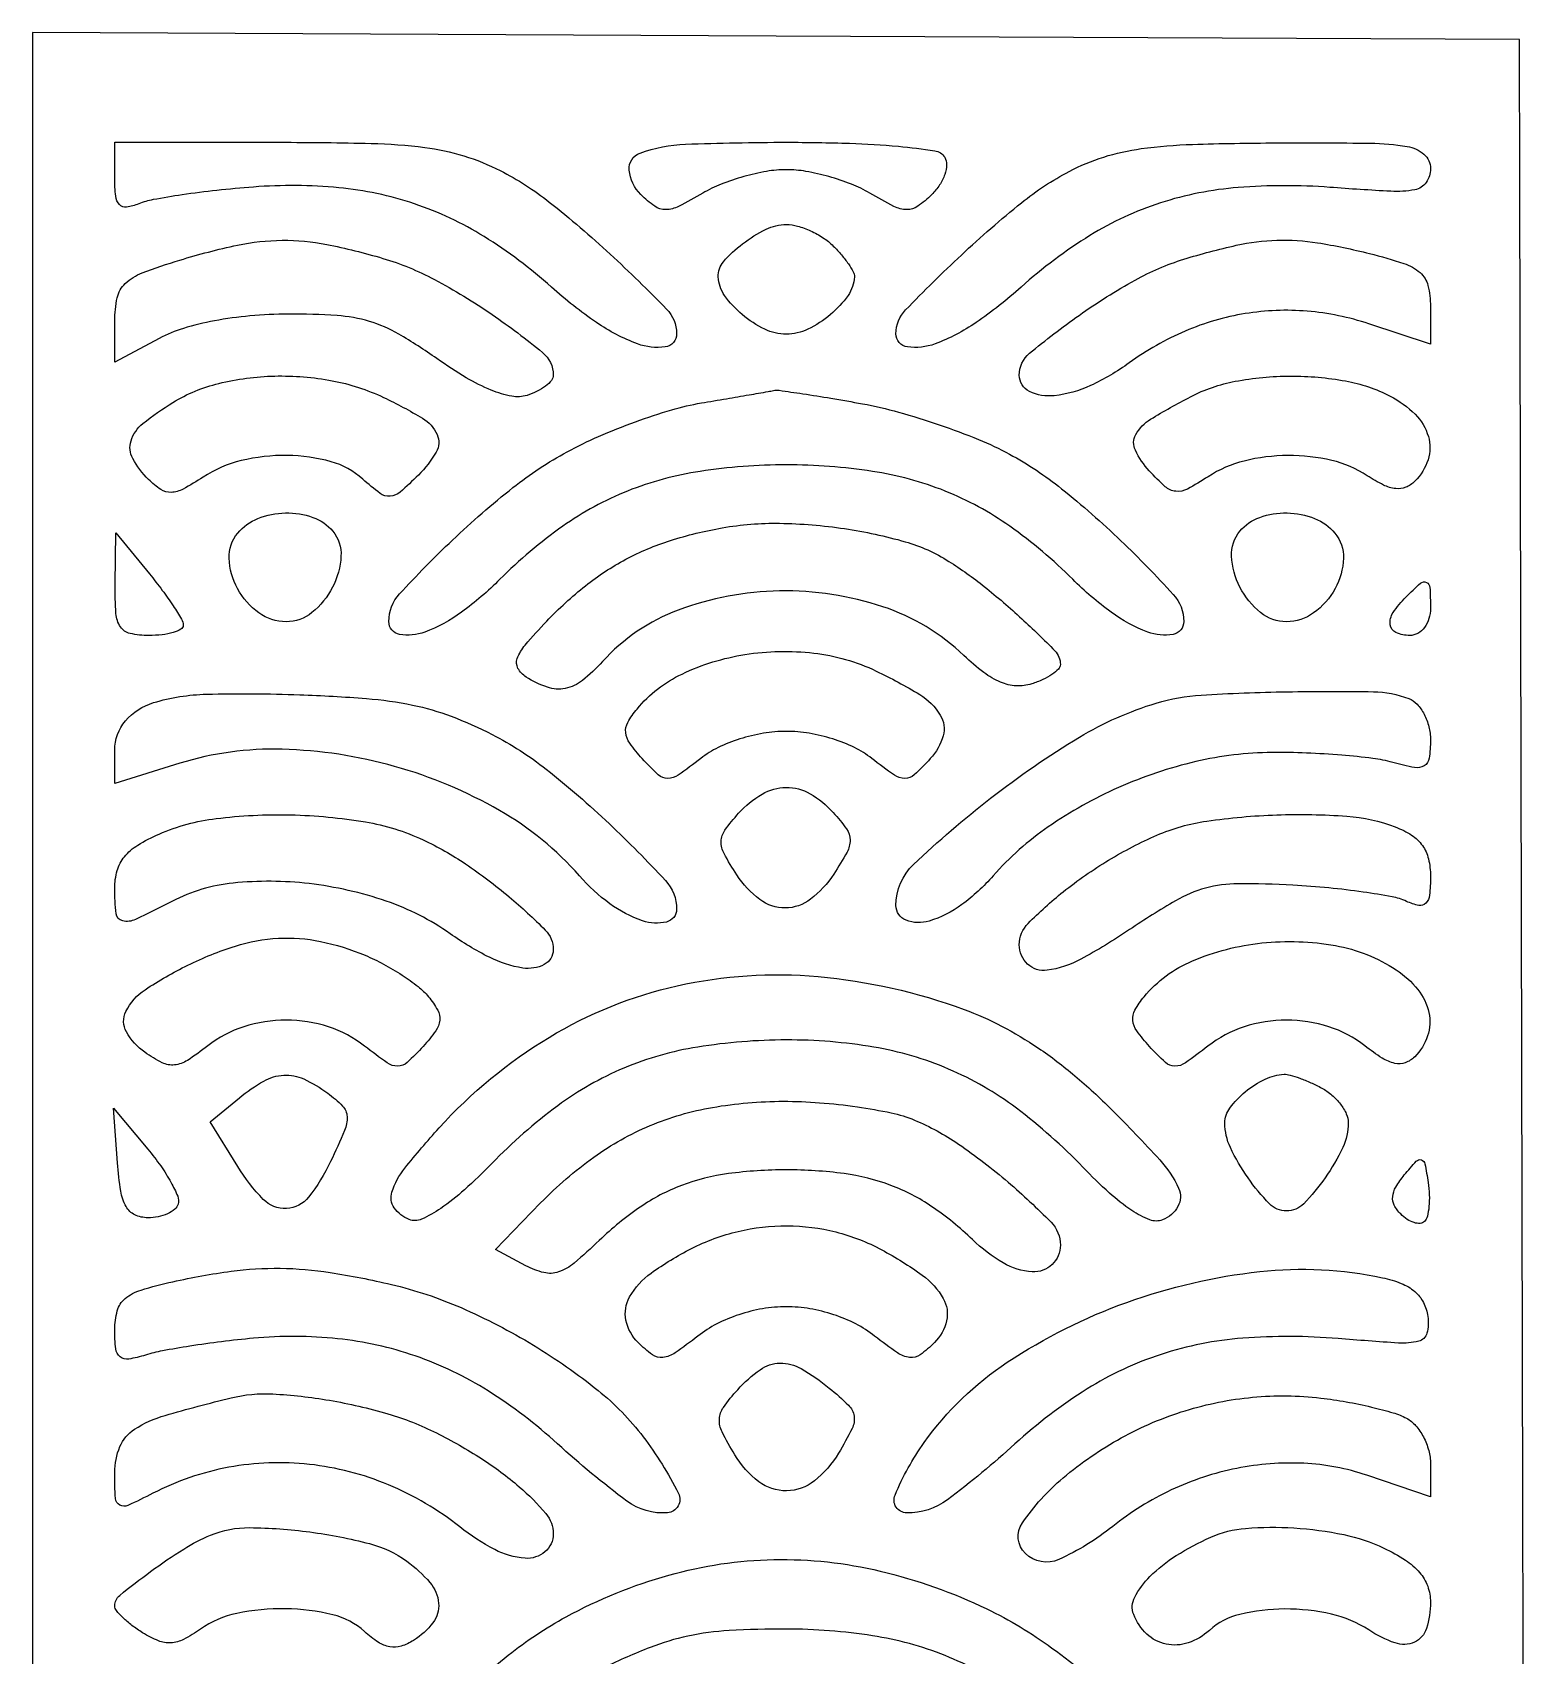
# Model space of a CAD drawing. Header units: millimetres. Extents: x 45 to 154, y 25 to 260.
# Drawn here: x 45 to 154, y 141.5 to 260 of the extents above; entities that cross this region are included whole.
import ezdxf

# ---------------------------------------------------------------- set-up
doc = ezdxf.new("R2010")
doc.units = ezdxf.units.MM
doc.layers.get('0').update_dxf_attribs({"linetype": 'CONTINUOUS'})

msp = doc.modelspace()

# ---------------------------------------------------------------- linework, layer by layer
msp.add_lwpolyline([(45, 25), (99.504131, 25), (154.008263, 25), (153.754131, 142.25), (153.5, 259.5), (99.25, 259.758612), (45, 260.017225), (45, 142.508612)], close=True)
for points in [[(67.340539, 248.682605, 0.043049), (61.116234, 248.735643, 0.007958), (58.454841, 248.486235, 0.009207), (55.929456, 248.161801, 0.008393), (53.805769, 247.812609, 0.052424), (52.75, 247.503857, -0.062773), (51.865446, 247.264869, -0.245277), (51.348981, 247.44905, -0.161937), (51.06984, 248.064031, -0.026258), (51, 249.393011), (51, 252), (63.039838, 252, -0.005942), (69.700211, 251.920848, -0.026024), (73.624083, 251.622833, -0.042284), (76.468275, 251.009598, -0.043745), (79.135053, 249.931101, -0.049396), (82.708091, 247.638597, -0.019374), (87.160925, 243.827403, -0.012828), (91.267281, 239.82717, -0.195649), (92, 238.026316, -0.374389), (91.162246, 237.064309, -0.124272), (89.146756, 237.285726, -0.061375), (86.153648, 238.841275, -0.032617), (82.867169, 241.429518, 0.044357), (77.951566, 245.1174, 0.0578), (72.865191, 247.509039, 0.057436)], [(103.106829, 249.496184, 0.025521), (101.432824, 249.876293, 0.043089), (100, 250, 0.043089), (98.567176, 249.876293, 0.025521), (96.893171, 249.496184, 0.02541), (95.249236, 248.942049, 0.03943), (93.905123, 248.284883, -0.016177), (92.146186, 247.3212, -0.112381), (91.199961, 247.084583, -0.160198), (90.406165, 247.327076, -0.042831), (89.382507, 248.188922, -0.173384), (88.539344, 249.970455, -0.343884), (89.326384, 251.215422, -0.076713), (92.645538, 251.858901, -0.009592), (100, 252, -0.007494), (104.621862, 251.930727, -0.01614), (108.174857, 251.709261, -0.0135), (110.829762, 251.385017, -0.220654), (111.559307, 250.904039, -0.151182), (111.698921, 250.365103, -0.071944), (111.562053, 249.654389, -0.061323), (111.186567, 248.889577, -0.051677), (110.617493, 248.188922, -0.042831), (109.593835, 247.327076, -0.160198), (108.800039, 247.084583, -0.112381), (107.853814, 247.3212, -0.016177), (106.094877, 248.284883, 0.03943), (104.750764, 248.942049, 0.02541)], [(129.646352, 251.849772, -0.006721), (135.75, 251.955804, -0.003368), (142.614649, 251.936527, -0.039), (145.2931, 251.701546, -0.138231), (146.523356, 251.122081, -0.217298), (147, 250.077115, -0.153222), (146.681461, 249.06205, -0.197124), (145.867503, 248.536438, -0.059625), (144.099635, 248.421339, -0.005348), (139.656879, 248.709588, 0.038478), (132.975973, 248.700015, 0.058633), (127.29213, 247.574545, 0.060558), (122.15724, 245.197271, 0.044469), (117.132831, 241.429518, -0.032617), (113.846352, 238.841275, -0.061375), (110.853244, 237.285726, -0.124272), (108.837754, 237.064309, -0.374389), (108, 238.026316, -0.194841), (108.706445, 239.770367, -0.012021), (112.773589, 243.770037, -0.018586), (117.157192, 247.582492, -0.048347), (120.646902, 249.879022, -0.045717), (123.158315, 250.923258, -0.041531), (125.899764, 251.535332, -0.026466)], [(95.031803, 242.178571, -0.193067), (95.414764, 243.280045, -0.049813), (96.811363, 244.594757, -0.050152), (98.525209, 245.658401, -0.1143), (100, 246, -0.068562), (100.825464, 245.886274, -0.039005), (101.773214, 245.538393, -0.038141), (102.690527, 245.030083, -0.05083), (103.428571, 244.428571, -0.02082), (104.027862, 243.77718, -0.025514), (104.529051, 243.11942, -0.025353), (104.885899, 242.536603, -0.137237), (104.968197, 242.178571, -0.142664), (104.502244, 240.819336, -0.064551), (103.217526, 239.419632, -0.063258), (101.569358, 238.35637, -0.112113), (100, 238, -0.112113), (98.430642, 238.35637, -0.063258), (96.782474, 239.419632, -0.064551), (95.497756, 240.819336, -0.142664)], [(83, 234.994584, -0.174353), (82.865898, 234.621704, -0.056627), (82.437786, 234.208904, -0.048481), (81.818589, 233.823134, -0.038257), (81.08608, 233.527321, -0.125509), (79.968863, 233.462876, -0.048775), (78.473785, 233.908317, -0.037623), (76.652246, 234.815899, -0.019134), (74.504505, 236.209933, 0.021572), (71.719178, 237.998569, 0.059189), (69.578955, 238.927428, 0.056379), (67.2217, 239.352949, 0.018189), (63.668425, 239.458084, 0.020227), (60.870322, 239.325792, 0.024668), (58.273537, 238.96774, 0.027219), (56.014118, 238.412978, 0.048755), (54.25, 237.682404), (51, 235.94864), (51, 238.94406, -0.053369), (51.183525, 240.658576, -0.15217), (51.768342, 241.691215, -0.098654), (53.009205, 242.463663, -0.015455), (55.75, 243.400088, -0.022346), (59.949818, 244.488758, -0.05011), (63.221031, 244.846131, -0.050927), (66.465263, 244.543267, -0.023776), (70.568499, 243.528724, -0.050048), (74.320641, 241.986611, -0.027917), (78.546864, 239.419951, -0.021736), (82.213017, 236.661345, -0.224213)], [(132.835041, 244.483425, -0.047041), (135.800594, 244.855534, -0.047709), (138.757815, 244.664428, -0.021702), (142.55718, 243.881285, -0.017315), (145.055112, 243.159471, -0.100275), (146.243338, 242.485731, -0.154988), (146.815617, 241.547219, -0.060083), (147, 240.018365), (147, 237.274159), (142.510423, 238.752186, 0.058529), (138.006527, 239.670392, 0.061513), (133.489842, 239.495588, 0.060917), (129.113597, 238.221829, 0.055555), (125.023877, 235.902336, -0.048163), (122.200133, 234.245351, -0.080613), (119.555702, 233.503422, -0.141878), (117.740159, 233.813619, -0.287473), (117, 234.994584, -0.22254), (117.751059, 236.598481, -0.020088), (121.358665, 239.368061, -0.026559), (125.456491, 241.945531, -0.051868), (129, 243.463418, -0.020561)], [(60.230507, 228.763439, 0.085801), (57.447866, 227.557797, -0.020596), (55.991106, 226.686842, -0.114139), (55.117568, 226.444734, -0.157851), (54.372134, 226.651072, -0.050603), (53.470774, 227.386369, -0.070046), (52.317284, 228.917856, -0.205846), (52.188761, 230.203316, -0.148039), (53.057013, 231.471586, -0.032264), (55.25, 233.01096, -0.077407), (58.600058, 234.399875, -0.053704), (62.67093, 234.937116, -0.052518), (66.872454, 234.595917, -0.064362), (70.615005, 233.378402, -0.023646), (73.460311, 231.859478, -0.154079), (74.525425, 230.66308, -0.243216), (74.454566, 229.387878, -0.063264), (73.15665, 227.712205, -0.018124), (71.818978, 226.468145, -0.16122), (71.08608, 226.164119, -0.180338), (70.357994, 226.376091, -0.023859), (69.096055, 227.413072, 0.116571), (66.78553, 228.685742, 0.064828), (63.585477, 229.142898, 0.062606)], [(146.822726, 228.834096, -0.119278), (145.865243, 227.265243, -0.099344), (145.196109, 226.819774, -0.126635), (144.464443, 226.718611, -0.087515), (143.573427, 226.983649, -0.029092), (142.388151, 227.665243, 0.087365), (139.798626, 228.777676, 0.059523), (136.60644, 229.138506, 0.059284), (133.403249, 228.736733, 0.084408), (130.780069, 227.591552, -0.022163), (129.265393, 226.692398, -0.148514), (128.416661, 226.523416, -0.15907), (127.647352, 226.861299, -0.02648), (126.486262, 228.01518, -0.070873), (125.466636, 229.524743, -0.2448), (125.498205, 230.667797, -0.130042), (126.576334, 231.787688, -0.016804), (129.5, 233.43136, -0.073444), (132.755687, 234.553532, -0.045619), (136.78657, 234.934076, -0.045669), (140.811928, 234.577622, -0.074551), (144.04966, 233.47432, -0.075509), (145.879193, 232.146031, -0.127587), (146.844805, 230.528847, -0.149859)], [(123.699517, 217.70082, -0.038434), (120.899166, 220.100834, 0.042389), (116.305748, 223.975085, 0.058947), (111.582998, 226.544023, 0.05744), (106.296212, 227.982602, 0.037749), (100, 228.458627, 0.037749), (93.703788, 227.982602, 0.05744), (88.417002, 226.544023, 0.058947), (83.694252, 223.975085, 0.042389), (79.100834, 220.100834, -0.038434), (76.300483, 217.70082, -0.067244), (73.62091, 216.245819, -0.13719), (71.785213, 216.079255, -0.361804), (71, 217.022343, -0.187763), (71.782606, 219.0329, -0.016896), (75.639528, 222.961468, -0.022917), (80.058766, 226.798405, -0.042708), (84.012658, 229.410372, -0.022113), (86.304094, 230.529192, -0.015244), (88.987402, 231.599409, -0.015398), (91.636575, 232.472113, -0.030114), (93.801058, 232.972583, 0.000425), (95.64239, 233.284618, 0.000596), (97.286048, 233.56661, 0.00035), (98.671609, 233.807024, 0.008067), (99.066341, 233.882381, -0.085935), (99.475412, 233.896017, -0.002463), (101.209331, 233.646266, -0.004923), (103.251658, 233.321227, -0.00336), (105.566341, 232.913417, -0.022729), (108.18692, 232.309315, -0.014649), (111.16358, 231.384252, -0.014728), (114.027595, 230.306035, -0.026715), (116.288401, 229.233588, -0.044814), (120.085743, 226.713459, -0.022464), (124.417998, 222.910678, -0.016384), (128.234564, 218.995983, -0.187125), (129, 217.022343, -0.361804), (128.214787, 216.079255, -0.13719), (126.37909, 216.245819, -0.067244)], [(66.907112, 223.611923, -0.188131), (67.509967, 221.797666, -0.106321), (66.899002, 219.527988, -0.103755), (65.390291, 217.668274, -0.172289), (63.508465, 217, -0.158483), (61.523461, 217.645391, -0.110842), (59.958089, 219.425466, -0.116183), (59.349094, 221.632828, -0.184706), (59.971709, 223.465911, -0.125346), (61.449276, 224.540247, -0.0898), (63.459846, 224.948166, -0.091093), (65.459404, 224.624176, -0.134745)], [(99.513554, 224.189135, -0.032754), (104.249825, 223.802735, -0.033268), (108.678248, 222.843098, -0.071311), (111.860125, 221.413401, -0.027084), (114.44565, 219.572143, -0.018432), (117.185115, 217.218246, -0.011767), (119.587795, 214.887346, -0.196738), (120, 213.880296, -0.200461), (119.86151, 213.548748, -0.046725), (119.384931, 213.158557, -0.04105), (118.707857, 212.779276, -0.030318), (117.906148, 212.470212, -0.090833), (116.774441, 212.32667, -0.085364), (115.638626, 212.587014, -0.064309), (114.405784, 213.299585, -0.027873), (112.964265, 214.534236, 0.111421), (107.036934, 218.103841, 0.084417), (99.509602, 219.254544, 0.085555), (92.119687, 217.852985, 0.119846), (86.583824, 214.092624, -0.041123), (85.118928, 212.719612, -0.118416), (83.864721, 212.136651, -0.13323), (82.574629, 212.221323, -0.058416), (81.017564, 212.967983, -0.12783), (80.422851, 213.602947, -0.216067), (80.370776, 214.316953, -0.089082), (80.950998, 215.306136, -0.013008), (82.517564, 217.041947, -0.034934), (85.351993, 219.633928, -0.045478), (88.292253, 221.560365, -0.045197), (91.54725, 222.93192, -0.033882), (95.3264, 223.859628, -0.04726)], [(140.028291, 223.465911, -0.184706), (140.650906, 221.632828, -0.116183), (140.041911, 219.425466, -0.110842), (138.476539, 217.645391, -0.158483), (136.491535, 217, -0.172289), (134.609709, 217.668274, -0.103755), (133.100998, 219.527988, -0.106321), (132.490033, 221.797666, -0.188131), (133.092888, 223.611923, -0.134745), (134.540596, 224.624176, -0.091093), (136.540154, 224.948166, -0.0898), (138.550724, 224.540247, -0.125346)], [(51.093664, 217.599354, -0.018209), (51.035963, 219.75), (51.071926, 223.5), (53.530996, 220.5, -0.011258), (54.473185, 219.296268, -0.015068), (55.269173, 218.160937, -0.012208), (55.873246, 217.190796, -0.132233), (55.995033, 216.75, -0.271936), (55.827937, 216.461122, -0.055897), (55.264166, 216.220313, -0.044631), (54.457524, 216.054445, -0.028407), (53.5, 216, -0.051953), (52.120661, 216.143709, -0.197987), (51.420228, 216.621404, -0.130254)], [(147, 218, -0.072314), (146.888136, 217.230589, -0.08892), (146.5625, 216.583333, -0.10214), (146.075754, 216.153209, -0.130775), (145.5, 216, -0.102562), (144.483981, 216.210625, -0.270106), (144.059476, 216.787548, -0.175672), (144.277957, 217.676264, -0.049176), (145.2, 218.8, -0.015012), (146.275516, 219.812801, -0.293947), (146.70517, 219.879304, -0.281132), (146.957332, 219.514221, -0.014086)], [(101.671464, 208.861949, 0.041226), (100, 209, 0.041226), (98.328536, 208.861949, 0.035349), (96.611364, 208.449947, 0.036335), (95.028629, 207.82001, 0.053825), (93.763766, 207.028818, -0.013502), (92.116677, 205.803734, -0.153212), (91.352484, 205.560247, -0.18941), (90.662848, 205.827728, -0.022717), (89.490895, 207.010061, -0.027685), (88.576164, 208.140748, -0.130885), (88.281487, 208.912922, -0.155996), (88.435879, 209.654623, -0.044529), (89.111601, 210.634471, -0.108898), (92.395626, 213.189179, -0.071747), (96.983732, 214.613187, -0.068737), (102.003571, 214.715784, -0.081742), (106.552875, 213.407885, -0.026755), (109.731542, 211.685533, -0.117263), (111.234134, 210.188579, -0.211961), (111.44059, 208.680774, -0.113966), (110.509105, 207.010061, -0.022717), (109.337152, 205.827728, -0.18941), (108.647516, 205.560247, -0.153212), (107.883323, 205.803734, -0.013502), (106.236234, 207.028818, 0.053825), (104.971371, 207.82001, 0.036335), (103.388636, 208.449947, 0.035349)], [(79.073627, 203.229422, 0.061826), (71.420348, 206.44744, 0.061822), (63.211924, 207.696842, 0.082325), (55.75, 206.670271), (51, 205.195736), (51, 207.630092, -0.178087), (51.783416, 209.759864, -0.144639), (53.833225, 211.098595, -0.066999), (57.710147, 211.714184, -0.014554), (64.5, 211.677279, -0.011067), (69.364085, 211.401315, -0.031309), (72.729645, 210.922211, -0.039416), (75.547595, 210.103364, -0.028425), (78.540146, 208.772635, -0.048287), (82.487166, 206.232931, -0.022523), (87.092313, 202.248227, -0.016418), (91.181459, 198.111639, -0.188899), (92, 196.022343, -0.348139), (91.257417, 195.085101, -0.141302), (89.520086, 195.172062, -0.075527), (87.126072, 196.423054, -0.054547), (84.901052, 198.459915, 0.082369)], [(145.418213, 211.393011, -0.115371), (146.023412, 210.982398, -0.065675), (146.53535, 210.255782, -0.060113), (146.882131, 209.341506, -0.060687), (147, 208.373959, -0.034716), (146.90691, 207.034856, -0.227149), (146.544683, 206.488592, -0.182976), (145.833861, 206.361739, -0.021839), (144.25, 206.730948, 0.036703), (142.792853, 207.025289, 0.010851), (140.527423, 207.262302, 0.010828), (137.961245, 207.41874, 0.011464), (135.439098, 207.459867, 0.056025), (129.883732, 206.798154, 0.046556), (124.238193, 204.905131, 0.047089), (119.111055, 202.032605, 0.061444), (115.098948, 198.459915, -0.053741), (112.805111, 196.353271, -0.08484), (110.424372, 195.155201, -0.166955), (108.740416, 195.21231, -0.310991), (108, 196.287592, -0.205641), (109.290747, 199.293222, -0.024586), (114.899052, 204.11742, -0.029824), (121.38692, 208.571145, -0.061744), (126.993526, 211.065659, -0.059112), (130.265949, 211.651702, -0.010339), (136.534931, 211.892817, -0.008768), (142.837744, 211.894259, -0.087497)], [(95.459792, 200.083848, -0.132474), (95.248656, 200.969199, -0.149216), (95.525052, 201.787985, -0.028448), (96.523189, 203.025623, -0.075423), (98.235411, 204.423512, -0.132154), (99.986311, 204.910588, -0.133743), (101.7305, 204.451512, -0.078148), (103.423473, 203.084562, -0.029696), (104.392684, 201.876641, -0.153164), (104.653352, 201.070799, -0.129178), (104.429545, 200.187113, -0.018767), (103.46345, 198.584562, -0.083159), (101.769961, 196.751998, -0.164087), (99.918605, 196.11039, -0.165984), (98.07207, 196.723615, -0.085495), (96.391254, 198.525623, -0.020633)], [(51.584371, 195.16674, -0.318394), (51.109136, 195.693483, -0.029395), (51, 197.548274, -0.069255), (51.179856, 198.840551, -0.103001), (51.707426, 199.849343, -0.084422), (52.682341, 200.696195, -0.034205), (54.25, 201.509132, -0.072168), (58.394655, 202.63802, -0.036053), (63.834957, 202.90895, -0.036015), (69.291644, 202.39277, -0.068192), (73.5, 201.07949, -0.038079), (76.604461, 199.323436, -0.027454), (79.783705, 196.927575, -0.022526), (82.410039, 194.501726, -0.197514), (83, 193.06652, -0.28069), (82.33947, 191.982604, -0.15875), (80.768603, 191.726956, -0.079044), (78.336791, 192.509426, -0.036246), (75.474338, 194.231196, 0.071162), (70.813344, 196.609965, 0.053338), (65.186867, 197.887297, 0.054843), (59.631926, 197.92666, 0.093965), (55.206024, 196.606539, -0.008757), (52.505313, 195.269365, -0.167154)], [(140.899588, 202.809133, -0.072621), (144.4349, 202.024751, -0.052353), (145.62735, 201.422127, -0.095309), (146.413687, 200.670873, -0.097699), (146.853334, 199.695275, -0.057215), (147, 198.417762, -0.023998), (146.934333, 197.050363, -0.168673), (146.660379, 196.453291, -0.25838), (146.151399, 196.295442, -0.056785), (145.25, 196.592582, 0.062245), (144.193812, 196.92805, 0.010432), (142.092992, 197.27215, 0.011283), (139.592303, 197.570949, 0.009799), (136.960184, 197.77339, 0.015344), (132.956633, 197.879423, 0.065478), (130.592272, 197.558336, 0.066), (128.400388, 196.637929, 0.015745), (125.044938, 194.530241, -0.023577), (121.479308, 192.367642, -0.090403), (119.023484, 191.559983, -0.226364), (117.610292, 192.009255, -0.207337), (117, 193.417724, -0.196987), (117.642203, 194.984534, -0.02999), (120.205757, 197.291881, -0.032101), (123.518704, 199.600991, -0.03382), (127.04427, 201.422629, -0.06663), (130.673767, 202.45153, -0.027147), (135.795454, 202.908005, -0.026996)], [(56.332562, 191.935557, -0.038865), (59.802379, 193.329283, -0.062271), (62.938224, 193.899504, -0.065275), (66.010433, 193.669051, -0.04771), (69.282119, 192.654904, -0.025061), (70.615893, 192.017114, -0.021007), (71.962476, 191.213292, -0.021523), (73.131962, 190.372704, -0.053094), (73.888012, 189.636146, -0.044458), (74.564139, 188.655263, -0.155939), (74.718631, 187.913235, -0.13092), (74.423986, 187.14095, -0.027689), (73.509105, 186.010061, -0.022717), (72.337152, 184.827728, -0.18941), (71.647516, 184.560247, -0.153212), (70.883323, 184.803734, -0.013502), (69.236234, 186.028818, 0.088975), (66.598928, 187.432253, 0.077618), (63.50719, 187.920492, 0.077736), (60.418134, 187.442683, 0.089713), (57.788474, 186.048253, -0.022501), (56.303842, 184.984944, -0.119055), (55.367289, 184.654139, -0.142257), (54.469037, 184.817663, -0.037097), (53.195501, 185.575619, -0.11402), (51.855281, 187.065025, -0.24575), (51.819723, 188.56419, -0.133282), (53.217385, 190.147384, -0.03074)], [(145.847431, 185.247431, -0.112327), (145.158809, 184.814085, -0.139546), (144.406436, 184.768387, -0.08741), (143.480068, 185.150274, -0.025287), (142.212572, 186.047431, 0.089685), (139.582374, 187.442336, 0.077746), (136.493115, 187.920469, 0.077634), (133.401287, 187.432348, 0.088978), (130.763766, 186.028818, -0.013502), (129.116677, 184.803734, -0.153212), (128.352484, 184.560247, -0.18941), (127.662848, 184.827728, -0.022717), (126.490895, 186.010061, -0.027685), (125.576164, 187.140748, -0.130885), (125.281487, 187.912922, -0.155996), (125.435879, 188.654623, -0.044529), (126.111601, 189.634471, -0.12052), (129.63846, 192.250453, -0.073044), (134.696695, 193.555372, -0.071274), (140.059779, 193.364025, -0.100857), (144.485572, 191.60141, -0.078056), (146.077749, 190.159721, -0.117543), (146.880443, 188.477233, -0.133577), (146.787477, 186.771393, -0.116871)], [(115.707279, 187.490921, -0.028475), (118.391543, 185.88469, -0.026532), (121.051967, 183.865497, -0.020784), (123.719008, 181.411427, -0.011065), (127.244729, 177.726106, -0.077172), (128.621201, 175.657356, -0.238084), (128.575345, 174.324996, -0.177459), (127.44962, 173.342294, -0.188633), (126.523799, 173.348291, -0.051519), (125.205302, 174.038592, -0.038107), (123.576836, 175.306201, -0.017288), (121.640421, 177.192107, 0.040912), (116.784592, 181.493969, 0.059523), (111.836847, 184.35515, 0.059936), (106.380735, 185.957571, 0.042198), (100, 186.479313, 0.038821), (93.538458, 185.958929, 0.059895), (88.154794, 184.424733, 0.060407), (83.3205, 181.670075, 0.040286), (78.519657, 177.466833, -0.01683), (76.515081, 175.538571, -0.033793), (74.787601, 174.184585, -0.041926), (73.385663, 173.394098, -0.201674), (72.489231, 173.365759, -0.14984), (71.396659, 174.220514, -0.235257), (71.225136, 175.376173, -0.090574), (72.164385, 177.114326, -0.01466), (74.666357, 180.052457, -0.073499), (82.688885, 186.66498, -0.08028), (92.049232, 190.4297, -0.078335), (102.313399, 191.106416, -0.065643), (112.969008, 188.705571, -0.032409)], [(60.09881, 182.25, -0.042629), (61.879783, 183.479539, -0.116911), (63.336157, 183.908223, -0.122602), (64.787117, 183.628442, -0.049264), (66.539335, 182.594896, -0.042365), (67.62281, 181.65216, -0.184199), (67.952886, 180.88381, -0.110947), (67.767993, 179.865154, -0.011108), (66.746644, 177.594896, -0.054463), (65.147005, 175.007863, -0.217672), (63.534765, 174.16947, -0.216914), (61.841576, 174.838563, -0.054105), (59.973328, 177.25), (57.976053, 180.5)], [(139.065741, 182.964816, -0.05491), (139.805552, 182.457482, -0.052105), (140.431812, 181.793093, -0.056183), (140.858989, 181.079643, -0.107221), (141, 180.429633, -0.110227), (140.598341, 178.629814, -0.042904), (139.31307, 176.410297, -0.041062), (137.748244, 174.524803, -0.201667), (136.5, 174, -0.201603), (135.25437, 174.523524, -0.040858), (133.688755, 176.407461, -0.042726), (132.401626, 178.622938, -0.110676), (132, 180.415127, -0.161249), (132.362325, 181.509408, -0.060658), (133.489069, 182.693325, -0.059062), (134.94026, 183.625504, -0.104309), (136.315741, 183.969591, -0.078911), (136.752227, 183.916856, -0.018145), (137.460047, 183.686982, -0.018313), (138.265375, 183.358839, -0.016964)], [(55.597068, 175.063875, -0.172805), (55.628324, 174.5, -0.149479), (55.375419, 174.117013, -0.066543), (54.856966, 173.79375, -0.057297), (54.171727, 173.57412, -0.048964), (53.416667, 173.5, -0.11132), (52.46063, 173.715522, -0.156996), (51.828973, 174.309783, -0.088263), (51.439797, 175.45204, -0.019881), (51.208328, 177.5), (50.916656, 181.5), (53.419986, 178.5, -0.020604), (54.357015, 177.278062, -0.027143), (55.101308, 176.0875, -0.026716)], [(110.628264, 174.307949, 0.059982), (107.627096, 175.865338, 0.056696), (104.214037, 176.720802, 0.033091), (100, 177, 0.033198), (95.772595, 176.719006, 0.057173), (92.355999, 175.857639, 0.060201), (89.344218, 174.284132, 0.041418), (86.357007, 171.846214, -0.01683), (84.526827, 170.196373, -0.09227), (83.374399, 169.54272, -0.144001), (82.320222, 169.494305, -0.062897), (81.000295, 169.999842), (78.786576, 171.184588), (82.075586, 174.577985, -0.044394), (85.949429, 177.923115, -0.05673), (90.061642, 180.224514, -0.056338), (94.609271, 181.553526, -0.042937), (99.782119, 181.999211, -0.019069), (102.428629, 181.898576, -0.016609), (105.185481, 181.59589, -0.016922), (107.661573, 181.154488, -0.046415), (109.354846, 180.625096, -0.051473), (112.564506, 178.87734, -0.026754), (116.185237, 176.096263, -0.02113), (119.314164, 173.177082, -0.196941), (120, 171.503397, -0.204804), (119.390282, 170.077297, -0.20931), (117.945617, 169.549805, -0.117964), (115.827988, 170.198868, -0.058811), (113.581814, 171.905512, 0.042209)], [(146.564136, 173.230803, -0.183888), (146.249241, 173.089543, -0.090489), (145.807019, 173.143995, -0.070364), (145.306416, 173.381812, -0.050393), (144.825715, 173.774285, -0.078765), (144.363281, 174.41094, -0.142028), (144.243194, 175.039354, -0.111412), (144.472191, 175.741506, -0.038091), (145.092382, 176.622634, -0.013835), (145.968034, 177.626829, -0.289993), (146.33545, 177.725159, -0.274322), (146.596077, 177.435286, -0.012733), (146.830803, 176.079152, -0.027435), (146.913493, 175.17364, -0.032401), (146.888926, 174.313962, -0.034224), (146.773583, 173.60719, -0.1397)], [(106.964052, 171.158943, -0.032949), (109.92262, 169.311719, -0.107972), (111.453902, 167.606374, -0.187242), (111.693723, 165.979557, -0.141321), (110.812365, 164.383794, -0.042171), (109.76815, 163.502286, -0.183661), (108.998321, 163.30281, -0.124453), (108.113852, 163.633068, -0.015381), (106.444457, 164.86503, 0.047858), (105.070913, 165.747124, 0.03885), (103.456627, 166.425015, 0.038182), (101.724688, 166.855431, 0.041838), (100, 167, 0.041838), (98.275312, 166.855431, 0.038182), (96.543373, 166.425015, 0.03885), (94.929087, 165.747124, 0.047858), (93.555543, 164.86503, -0.015381), (91.886148, 163.633068, -0.124453), (91.001679, 163.30281, -0.183661), (90.23185, 163.502286, -0.042171), (89.187635, 164.383794, -0.14627), (88.304431, 166.020199, -0.181889), (88.570183, 167.716456, -0.109074), (90.143088, 169.465103, -0.037261), (93.074888, 171.248446, -0.059185), (96.480898, 172.50628, -0.060567), (100.05997, 172.91804, -0.06085), (103.618447, 172.460071, -0.060756)], [(86.265937, 160.895183, -0.060249), (89.556058, 157.515391, -0.047456), (92.129842, 153.380448, -0.52994), (91.334216, 151.96704, -0.183096), (88.373336, 152.814322, -0.024899), (83.316854, 156.99339, 0.044719), (78.238291, 160.86285, 0.056945), (72.933523, 163.411878, 0.057943), (67.266983, 164.669603, 0.04874), (61.114389, 164.701938, 0.007859), (58.799897, 164.451308, 0.007797), (56.488289, 164.127487, 0.007687), (54.47613, 163.781781, 0.029862), (53.25, 163.474925, -0.035682), (52.018919, 163.181996, -0.215837), (51.400698, 163.348368, -0.194494), (51.079343, 163.938613, -0.028602), (51, 165.324519, -0.067433), (51.188546, 166.716187, -0.154003), (51.758425, 167.595702, -0.098992), (52.918994, 168.219094, -0.018819), (55.25, 168.834059, -0.021472), (59.489495, 169.594008, -0.036811), (63.073004, 169.812319, -0.03572), (66.72324, 169.504422, -0.018899), (71.183934, 168.631019, -0.04528), (76.266116, 166.937547, -0.033003), (81.555981, 164.196173, -0.033608)], [(146.812614, 166.296502, -0.101521), (146.738369, 165.072832, -0.273039), (146.138911, 164.485989, -0.076716), (144.660195, 164.354708, -0.004764), (140.260398, 164.681389, 0.039988), (133.300965, 164.707184, 0.059816), (127.343144, 163.526018, 0.061415), (121.948144, 161.00011, 0.045008), (116.683146, 156.99339, -0.02469), (111.759428, 152.920583, -0.165698), (108.783501, 151.956423, -0.531244), (107.931272, 153.259929, -0.055346), (110.066432, 157.093295, -0.092106), (116.122759, 162.94628, -0.059868), (124.845679, 167.322918, -0.058898), (134.543664, 169.571002, -0.080098), (143.5, 169.125254, -0.043038), (144.868678, 168.708454, -0.081466), (145.852514, 168.113081, -0.096768), (146.486556, 167.314567, -0.0843)], [(104.946359, 159.019062, -0.152772), (104.798208, 158.114186, -0.018391), (103.813015, 156.320459, -0.08943), (102.047072, 154.296508, -0.166256), (100.020577, 153.567129, -0.169124), (97.996952, 154.235693, -0.09308), (96.236124, 156.199311, -0.020242), (95.316119, 157.86393, -0.128268), (95.116808, 158.802354, -0.145091), (95.414866, 159.661213, -0.028347), (96.454127, 160.949311, -0.053788), (98.094513, 162.410719, -0.15169), (99.536126, 162.887182, -0.136427), (101.093086, 162.484546, -0.040266), (103.139216, 161.070459, -0.022445), (104.545246, 159.81192, -0.165204)], [(76.18388, 150.928684, 0.068408), (70.967002, 154.006955, 0.071897), (65.20041, 155.497412, 0.072987), (59.323963, 155.283805, 0.073934), (53.784555, 153.388589, -0.011886), (51.965803, 152.502217, -0.235751), (51.364022, 152.522289, -0.260016), (51.053636, 153.011211, -0.01422), (51, 154.896768, -0.099137), (51.379429, 156.791624, -0.152322), (52.44588, 158.064008, -0.072695), (54.673458, 159.074232, -0.010547), (59.5, 160.355819, -0.072798), (62.528288, 160.638597, -0.029339), (66.666277, 160.177841, -0.029206), (70.939498, 159.186542, -0.044647), (74.47653, 157.791906, -0.026516), (77.762924, 155.91968, -0.035358), (80.514384, 153.864501, -0.038486), (82.458299, 151.905906, -0.178021), (83, 150.432675, -0.220798), (82.388005, 149.114367, -0.196002), (80.940411, 148.643543, -0.103063), (78.726028, 149.275609, -0.046593)], [(117.221849, 151.222093, -0.068241), (120.19363, 154.509475, -0.048714), (124.443121, 157.430175, -0.051134), (129.110508, 159.417976, -0.051844), (134.023475, 160.397784, -0.052867), (139, 160.336164, -0.01422), (140.851168, 160.063097, -0.01403), (142.692187, 159.684247, -0.014034), (144.283877, 159.262402, -0.0511), (145.25, 158.86612, -0.091934), (145.919689, 158.330402, -0.057609), (146.485938, 157.498516, -0.055302), (146.869903, 156.514582, -0.065486), (147, 155.525514), (147, 153.121396), (142.363976, 154.701048, 0.070496), (137.762785, 155.574678, 0.061443), (132.870491, 155.202859, 0.059786), (128.089323, 153.628941, 0.059781), (123.81612, 150.968474, -0.063331), (119.883182, 148.558287, -0.308603), (117.443526, 148.990548, -0.36376)], [(54.189728, 142.619746, -0.042862), (53.036402, 143.20934, -0.022676), (52.256655, 143.746914, -0.029543), (51.598193, 144.310603, -0.030024), (51.12275, 144.827455, -0.1726), (51, 145.172453, -0.226383), (51.363823, 145.934829, -0.011268), (53.618336, 147.676419, -0.018794), (56.03351, 149.320306, -0.042413), (58, 150.332269, -0.100522), (60.840887, 150.878975, -0.030449), (65.241181, 150.56544, -0.030696), (69.592387, 149.713332, -0.093383), (72.305735, 148.432678, -0.059351), (74.000663, 146.867019, -0.156187), (74.632124, 145.359158, -0.186338), (74.222419, 143.943598, -0.089899), (72.808536, 142.649222, -0.066338), (71.894084, 142.230385, -0.119247), (71.074889, 142.181464, -0.101044), (70.232203, 142.517194, -0.038777), (69.229795, 143.292038, 0.125026), (66.910872, 144.519415, 0.055877), (63.461604, 144.957748, 0.055254), (59.912036, 144.617259, 0.101594), (57.258908, 143.468793, -0.03364), (56.030537, 142.726181, -0.104158), (55.101242, 142.470056, -0.11254)], [(136.361042, 144.942423, 0.058044), (133.08989, 144.551386, 0.125815), (130.865986, 143.378719, -0.102211), (129.325593, 142.472344, -0.134725), (127.706119, 142.374572, -0.138924), (126.29908, 143.113577, -0.111632), (125.345859, 144.54109, -0.216423), (125.421369, 145.800959, -0.074551), (126.529986, 147.305714, -0.056422), (128.447219, 148.838062, -0.036108), (130.966361, 150.179715, -0.084125), (133.516353, 150.829024, -0.036071), (137.041741, 150.862049, -0.035861), (140.671448, 150.371129, -0.059304), (143.598871, 149.386059, -0.032508), (145.173945, 148.509039, -0.071558), (146.211218, 147.606737, -0.091524), (146.796466, 146.606648, -0.086949), (147, 145.445076, -0.075602), (146.707051, 143.518699, -0.214628), (145.82715, 142.524877, -0.192325), (144.41647, 142.463796, -0.060901), (142.491207, 143.413804, 0.089458), (139.781986, 144.564353, 0.056604)]]:
    msp.add_lwpolyline(points, format="xyb", close=True)
for points in [[(75.303455, 137.627226, -0.027689), (79.714122, 141.566332, -0.043825), (83.934116, 144.367625, -0.056163), (91.43018, 147.415873, -0.063849), (99.096453, 148.547001, -0.063306), (106.854861, 147.709915, -0.053807), (114.622578, 144.949678, -0.045834), (119.38218, 142.093115, -0.030059), (124.308429, 138.008671, -0.023072)], [(116.313353, 138.967606, 0.058664), (111.589419, 141.538967, 0.057102), (106.298175, 142.987436, 0.037609), (100, 143.479313, 0.015028), (95.830772, 143.365481, 0.037928), (92.824144, 142.962703, 0.041195), (90.060279, 142.133911, 0.020698), (86.723665, 140.663567, 0.024775)]]:
    msp.add_lwpolyline(points, format="xyb")

doc.saveas('drawing.dxf')
